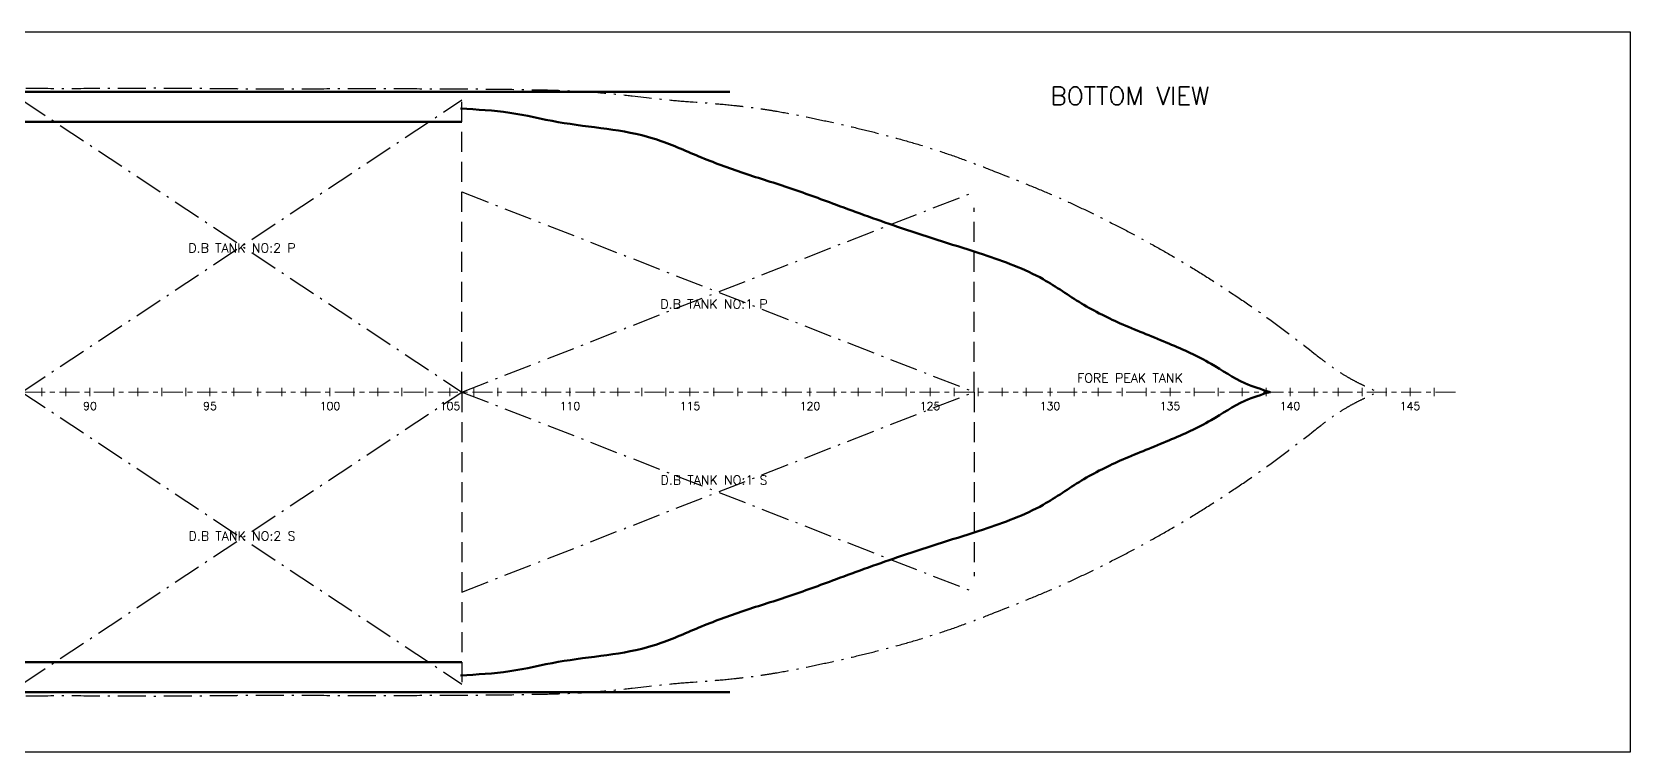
# Model space of a CAD drawing. Header units: millimetres. Extents: x -5000 to 92500, y -73000 to 27580.
# Drawn here: x 52550 to 92500, y -73000 to -55000 of the extents above; entities that cross this region are included whole.
import ezdxf
from ezdxf.enums import TextEntityAlignment as Align

# ---------------------------------------------------------------- set-up
doc = ezdxf.new("R2010")
doc.units = ezdxf.units.MM
for name, pattern in [('CENTER_S', [860, 500, -120, 120, -120]), ('DASHDOT_S', [1150, 700, -200, 50, -200]), ('DASHED_S', [750, 500, -250])]:
    doc.linetypes.add(name, pattern=pattern)
for name, color, linetype, lineweight in [('CENTER', 1, 'CENTER_S', 18), ('DASHDOT', 8, 'DASHDOT_S', 25), ('DASHED', 8, 'DASHED_S', 25), ('FRAMES', 7, 'Continuous', 18), ('HULL', 7, 'Continuous', 50), ('TEXT', 7, 'Continuous', 18)]:
    doc.layers.add(name, color=color, linetype=linetype, lineweight=lineweight)
doc.styles.add('ROMANS', font='romans.shx')
picture_1 = doc.add_image_def('image8.png', size_in_pixel=(4875, 900))

msp = doc.modelspace()

# ---------------------------------------------------------------- linework, layer by layer
at = {"layer": 'CENTER'}
msp.add_line((-1800, -64000), (88200, -64000), dxfattribs=at)
at = {"layer": 'DASHDOT'}
for p, q in [((52300, -64000), (63300, -56700)), ((52300, -56700), (63300, -64000)), ((63300, -64000), (76100, -59000)), ((63300, -59000), (76100, -64000)), ((52300, -64000), (63300, -71300)), ((52300, -71300), (63300, -64000)), ((63300, -64000), (76100, -69000)), ((63300, -69000), (76100, -64000))]:
    msp.add_line(p, q, dxfattribs=at)
for points in [[(14453, -56579), (15660, -56501), (16867, -56449), (18075, -56421), (19283, -56403), (20490, -56386), (21698, -56373), (22906, -56365), (24113, -56357), (25321, -56355), (26529, -56357), (27736, -56354), (28944, -56347), (30148, -56368), (31349, -56404), (32549, -56393), (33750, -56366), (34950, -56370), (36150, -56378), (37350, -56382), (38550, -56386), (39750, -56389), (40950, -56388), (42150, -56386), (43350, -56395), (44550, -56404), (45750, -56402), (46950, -56396), (48150, -56395), (49350, -56398), (50550, -56402), (51750, -56405), (52950, -56409), (54150, -56408), (55350, -56401), (56550, -56405), (57750, -56418), (58950, -56422), (60150, -56416), (61350, -56414), (62550, -56419), (63794, -56425), (65125, -56444), (66383, -56489), (67485, -56590), (68624, -56713), (69833, -56809), (71027, -56959), (72211, -57186), (73388, -57454), (74554, -57766), (75700, -58138), (76825, -58568), (77941, -59023), (79036, -59523), (80108, -60073), (81189, -60677), (82303, -61371), (83424, -62140), (84485, -62941), (85408, -63607), (86200, -64000)], [(14453, -71421), (15660, -71499), (16867, -71551), (18075, -71579), (19283, -71597), (20490, -71614), (21698, -71627), (22906, -71635), (24113, -71643), (25321, -71645), (26529, -71643), (27736, -71646), (28944, -71653), (30148, -71632), (31349, -71596), (32549, -71607), (33750, -71634), (34950, -71630), (36150, -71622), (37350, -71618), (38550, -71614), (39750, -71611), (40950, -71612), (42150, -71614), (43350, -71605), (44550, -71596), (45750, -71598), (46950, -71604), (48150, -71605), (49350, -71602), (50550, -71598), (51750, -71595), (52950, -71591), (54150, -71592), (55350, -71599), (56550, -71595), (57750, -71582), (58950, -71578), (60150, -71584), (61350, -71586), (62550, -71581), (63794, -71575), (65125, -71556), (66383, -71511), (67485, -71410), (68624, -71287), (69833, -71191), (71027, -71041), (72211, -70814), (73388, -70546), (74554, -70234), (75700, -69862), (76825, -69432), (77941, -68977), (79036, -68477), (80108, -67927), (81189, -67323), (82303, -66629), (83424, -65860), (84485, -65059), (85408, -64393), (86200, -64000)]]:
    msp.add_spline(points, degree=3, dxfattribs=at)
at = {"layer": 'DASHED'}
for p, q in [((63300, -64000), (63300, -56600)), ((76100, -64000), (76100, -59400)), ((63300, -64000), (63300, -71400)), ((76100, -64000), (76100, -68600))]:
    msp.add_line(p, q, dxfattribs=at)
at = {"layer": 'FRAMES'}
for p, q in [((52800, -64100), (52800, -63900)), ((53400, -64100), (53400, -63900)), ((54000, -64100), (54000, -63900)), ((54600, -64100), (54600, -63900)), ((55200, -64100), (55200, -63900)), ((55800, -64100), (55800, -63900)), ((56400, -64100), (56400, -63900)), ((57000, -64100), (57000, -63900)), ((57600, -64100), (57600, -63900)), ((58200, -64100), (58200, -63900)), ((58800, -64100), (58800, -63900)), ((59400, -64100), (59400, -63900)), ((60000, -64100), (60000, -63900)), ((60600, -64100), (60600, -63900)), ((61200, -64100), (61200, -63900)), ((61800, -64100), (61800, -63900)), ((62400, -64100), (62400, -63900)), ((63000, -64100), (63000, -63900)), ((63600, -64100), (63600, -63900)), ((64200, -64100), (64200, -63900)), ((64800, -64100), (64800, -63900)), ((65400, -64100), (65400, -63900)), ((66000, -64100), (66000, -63900)), ((66600, -64100), (66600, -63900)), ((67200, -64100), (67200, -63900)), ((67800, -64100), (67800, -63900)), ((68400, -64100), (68400, -63900)), ((69000, -64100), (69000, -63900)), ((69600, -64100), (69600, -63900)), ((70200, -64100), (70200, -63900)), ((70800, -64100), (70800, -63900)), ((71400, -64100), (71400, -63900)), ((72000, -64100), (72000, -63900)), ((72600, -64100), (72600, -63900)), ((73200, -64100), (73200, -63900)), ((73800, -64100), (73800, -63900)), ((74400, -64100), (74400, -63900)), ((75000, -64100), (75000, -63900)), ((75600, -64100), (75600, -63900)), ((76200, -64100), (76200, -63900)), ((76800, -64100), (76800, -63900)), ((77400, -64100), (77400, -63900)), ((78000, -64100), (78000, -63900)), ((78600, -64100), (78600, -63900)), ((79200, -64100), (79200, -63900)), ((79800, -64100), (79800, -63900)), ((80400, -64100), (80400, -63900)), ((81000, -64100), (81000, -63900)), ((81600, -64100), (81600, -63900)), ((82200, -64100), (82200, -63900)), ((82800, -64100), (82800, -63900)), ((83400, -64100), (83400, -63900)), ((84000, -64100), (84000, -63900)), ((84600, -64100), (84600, -63900)), ((85200, -64100), (85200, -63900)), ((85800, -64100), (85800, -63900)), ((86400, -64100), (86400, -63900)), ((87000, -64100), (87000, -63900)), ((87600, -64100), (87600, -63900))]:
    msp.add_line(p, q, dxfattribs=at)
at = {"layer": 'HULL'}
for p, q in [((14300, -56500), (70000, -56500)), ((14300, -57250), (63300, -57250)), ((14300, -70750), (63300, -70750)), ((14300, -71500), (70000, -71500))]:
    msp.add_line(p, q, dxfattribs=at)
for points in [[(63263, -56917), (64494, -57020), (65702, -57251), (66921, -57423), (68078, -57659), (69151, -58083), (70272, -58505), (71447, -58887), (72637, -59313), (74288, -59903), (76335, -60567), (77830, -61182), (78785, -61786), (79823, -62313), (80974, -62790), (82026, -63295), (82872, -63778), (83500, -64000)], [(63263, -71083), (64494, -70980), (65702, -70749), (66921, -70577), (68078, -70341), (69151, -69917), (70272, -69495), (71447, -69113), (72637, -68687), (74288, -68097), (76335, -67433), (77830, -66818), (78785, -66214), (79823, -65687), (80974, -65210), (82026, -64705), (82872, -64222), (83500, -64000)]]:
    msp.add_spline(points, degree=3, dxfattribs=at)

# ---------------------------------------------------------------- texts
at = {"layer": 'FRAMES', "style": 'ROMANS'}
for s, p in [('90', (54000, -64350)), ('95', (57000, -64350)), ('100', (60000, -64350)), ('105', (63000, -64350)), ('110', (66000, -64350)), ('115', (69000, -64350)), ('120', (72000, -64350)), ('125', (75000, -64350)), ('130', (78000, -64350)), ('135', (81000, -64350)), ('140', (84000, -64350)), ('145', (87000, -64350))]:
    msp.add_text(s, height=200, dxfattribs=at).set_placement(p, align=Align.MIDDLE_CENTER)
at = {"layer": 'TEXT', "style": 'ROMANS'}
for s, height, p in [('BOTTOM VIEW', 450, (80000, -56600)), ('D.B TANK NO:2 P', 230, (57800, -60400)), ('D.B TANK NO:1 P', 230, (69600, -61800)), ('FORE PEAK TANK', 230, (80000, -63650)), ('D.B TANK NO:1 S', 230, (69600, -66200)), ('D.B TANK NO:2 S', 230, (57800, -67600))]:
    msp.add_text(s, height=height, dxfattribs=at).set_placement(p, align=Align.MIDDLE_CENTER)

# ---------------------------------------------------------------- pictures from other files: only their frames are drawn
at = {"layer": '0-REFERENCE-IMAGE'}
image = msp.add_image(picture_1, insert=(-5000, -73000), size_in_units=(97500, 18000), dxfattribs=dict(at, fade=50))

doc.saveas('drawing.dxf')
